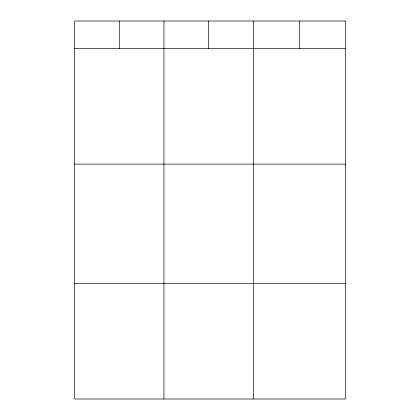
<?xml version="1.0" encoding="UTF-8"?>
<svg xmlns="http://www.w3.org/2000/svg" width="420" height="420" viewBox="0 0 420 420"><rect width="100%" height="100%" fill="white"/><g stroke="black" fill="none" stroke-linecap="round" stroke-linejoin="round"><path stroke-width="0.63" d="M74.592 48.431L345.408 48.431M74.592 164.12L345.408 164.12M74.592 283.311L345.408 283.311M299.366 21L299.366 48.431M253.328 21L253.328 399M208.646 21L208.646 48.431M163.963 21L163.963 399M119.28 21L119.28 48.431M345.408 21L74.592 21L74.592 399L345.408 399L345.408 21"/></g></svg>
